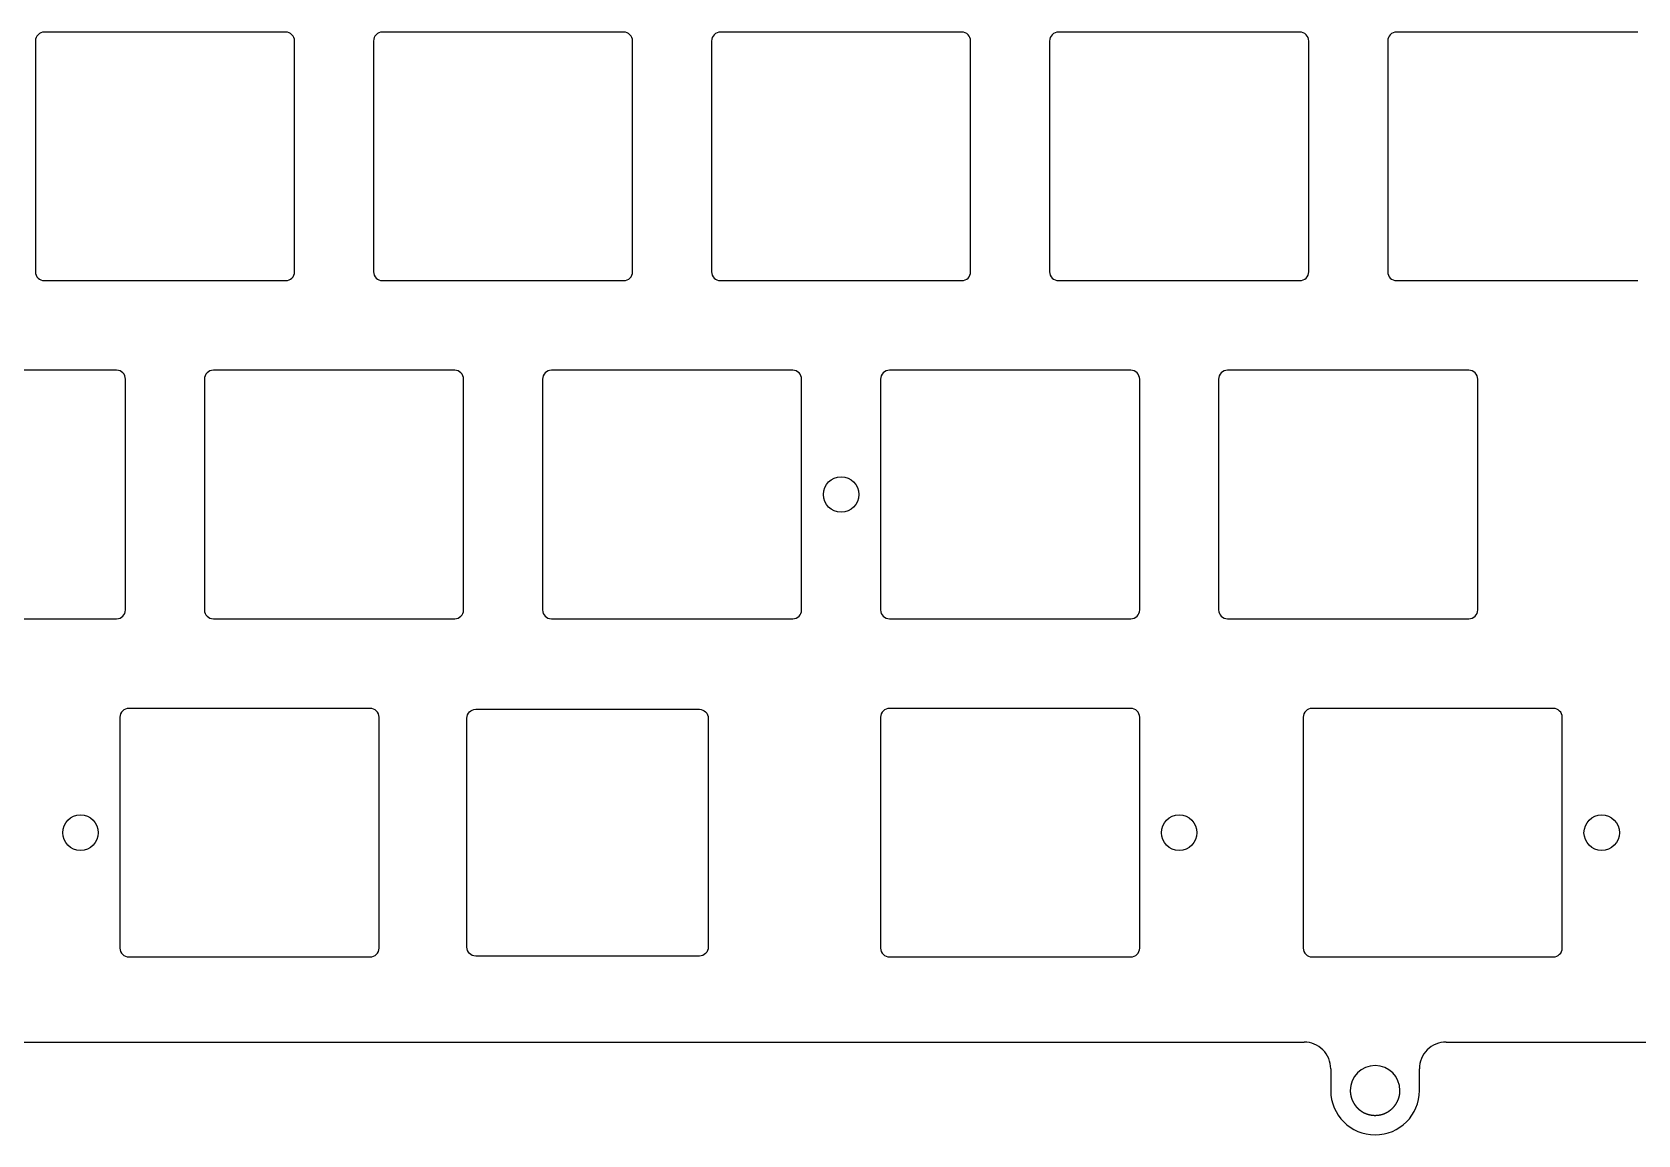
# Model space of a CAD drawing. Header units: millimetres. Extents: x -10 to 277, y -93 to 22.
# Drawn here: x 140.2 to 230.6, y -93.2 to -31.1 of the extents above; entities that cross this region are included whole.
import ezdxf

# ---------------------------------------------------------------- set-up
doc = ezdxf.new("R2010")
doc.units = ezdxf.units.MM
doc.layers.get('0').update_dxf_attribs({"linetype": 'CONTINUOUS'})
doc.layers.add('Edge.Cuts', color=53, linetype='CONTINUOUS', true_color=0xc8a339)

msp = doc.modelspace()

# ---------------------------------------------------------------- linework, layer by layer
for points in [[(145.1, -69.7), (145.1, -82.7, 0.414212391), (145.6, -83.2), (159.2, -83.2, 0.414213562), (159.7, -82.7), (159.7, -69.7, 0.414213562), (159.2, -69.2), (145.6, -69.2, 0.414212391)], [(164.65, -82.65), (164.65, -69.75, -0.414213562), (165.15, -69.25), (177.75, -69.25, -0.414213562), (178.25, -69.75), (178.25, -82.65, -0.414213562), (177.75, -83.15), (165.15, -83.15, -0.414213562)], [(187.9625, -82.7, 0.414212391), (188.4625, -83.2), (202.0625, -83.2, 0.414213562), (202.5625, -82.7), (202.5625, -69.7, 0.414213562), (202.0625, -69.2), (188.4625, -69.2, 0.414212391), (187.9625, -69.7)], [(225.875, -69.2), (212.275, -69.2, 0.414212391), (211.775, -69.7), (211.775, -82.7, 0.414212391), (212.275, -83.2), (225.875, -83.2, 0.414213562), (226.375, -82.7), (226.375, -69.7, 0.414213562)]]:
    msp.add_lwpolyline(points, format="xyb", close=True)
for centre in [(142.875, -76.2), (204.7875, -76.2), (228.6, -76.2)]:
    msp.add_circle(centre, 1)
at = {"layer": 'Edge.Cuts', "linetype": 'CONTINUOUS'}
for p, q in [((140.3375, -31.6), (140.3375, -44.6)), ((154.4375, -31.1), (140.8375, -31.1)), ((154.9375, -44.6), (154.9375, -31.6)), ((159.3875, -31.6), (159.3875, -44.6)), ((173.4875, -31.1), (159.8875, -31.1)), ((173.9875, -44.6), (173.9875, -31.6)), ((178.4375, -31.6), (178.4375, -44.6)), ((192.5375, -31.1), (178.9375, -31.1)), ((193.0375, -44.6), (193.0375, -31.6)), ((197.4875, -31.6), (197.4875, -44.6)), ((211.5875, -31.1), (197.9875, -31.1)), ((212.0875, -44.6), (212.0875, -31.6)), ((216.5375, -31.6), (216.5375, -44.6)), ((230.6375, -31.1), (217.0375, -31.1)), ((140.8375, -45.1), (154.4375, -45.1)), ((159.8875, -45.1), (173.4875, -45.1)), ((178.9375, -45.1), (192.5375, -45.1)), ((197.9875, -45.1), (211.5875, -45.1)), ((217.0375, -45.1), (230.6375, -45.1)), ((144.9125, -50.15), (131.3125, -50.15)), ((145.4125, -63.65), (145.4125, -50.65)), ((149.8625, -50.65), (149.8625, -63.65)), ((163.9625, -50.15), (150.3625, -50.15)), ((164.4625, -63.65), (164.4625, -50.65)), ((168.9125, -50.65), (168.9125, -63.65)), ((183.0125, -50.15), (169.4125, -50.15)), ((183.5125, -63.65), (183.5125, -50.65)), ((187.9625, -50.65), (187.9625, -63.65)), ((202.0625, -50.15), (188.4625, -50.15)), ((202.5625, -63.65), (202.5625, -50.65)), ((207.0125, -50.65), (207.0125, -63.65)), ((221.1125, -50.15), (207.5125, -50.15)), ((221.6125, -63.65), (221.6125, -50.65)), ((131.3125, -64.15), (144.9125, -64.15)), ((150.3625, -64.15), (163.9625, -64.15)), ((169.4125, -64.15), (183.0125, -64.15)), ((188.4625, -64.15), (202.0625, -64.15)), ((207.5125, -64.15), (221.1125, -64.15)), ((54.8705, -88), (211.8295, -88)), ((219.8295, -88), (270.6, -88)), ((213.3295, -89.5), (213.3295, -90.725023)), ((218.3295, -90.725023), (218.3295, -89.5)), ((214.4295, -90.725023), (214.42951, -90.730399)), ((214.42951, -90.730399), (214.42954, -90.735796)), ((214.42954, -90.735796), (214.429591, -90.741159)), ((214.429591, -90.741159), (214.429661, -90.746542)), ((214.429661, -90.746542), (214.429752, -90.751893)), ((214.429752, -90.751893), (214.429863, -90.757263)), ((214.429863, -90.757263), (214.429993, -90.762601)), ((214.429993, -90.762601), (214.430145, -90.76796)), ((214.430145, -90.76796), (214.430315, -90.773287)), ((214.430315, -90.773287), (214.430506, -90.778633)), ((214.430506, -90.778633), (214.430717, -90.78395)), ((214.430717, -90.78395), (214.430948, -90.789285)), ((214.430948, -90.789285), (214.431198, -90.794592)), ((214.431198, -90.794592), (214.43147, -90.799917)), ((214.43147, -90.799917), (214.43176, -90.805214)), ((214.43176, -90.805214), (214.432071, -90.810528)), ((214.432071, -90.810528), (214.432401, -90.815816)), ((214.432401, -90.815816), (214.432752, -90.821121)), ((214.432752, -90.821121), (214.433122, -90.8264)), ((214.433122, -90.8264), (214.433513, -90.831696)), ((214.433513, -90.831696), (214.433922, -90.836967)), ((214.433922, -90.836967), (214.434353, -90.842254)), ((214.434353, -90.842254), (214.434802, -90.847517)), ((214.434802, -90.847517), (214.435273, -90.852796)), ((214.435273, -90.852796), (214.435762, -90.858052)), ((214.435762, -90.858052), (214.436272, -90.863323)), ((214.436272, -90.863323), (214.436801, -90.868571)), ((214.436801, -90.868571), (214.437351, -90.873834)), ((214.437351, -90.873834), (214.437919, -90.879076)), ((214.437919, -90.879076), (214.43851, -90.884332)), ((214.43851, -90.884332), (214.439117, -90.889566)), ((214.439117, -90.889566), (214.439747, -90.894816)), ((214.439747, -90.894816), (214.440395, -90.900044)), ((214.440395, -90.900044), (214.441065, -90.905287)), ((214.441065, -90.905287), (214.441752, -90.910509)), ((214.441752, -90.910509), (214.442462, -90.915746)), ((214.442462, -90.915746), (214.443189, -90.920962)), ((214.443189, -90.920962), (214.443939, -90.926192)), ((214.443939, -90.926192), (214.444706, -90.931403)), ((214.444706, -90.931403), (214.445495, -90.936628)), ((214.445495, -90.936628), (214.446302, -90.941834)), ((214.446302, -90.941834), (214.447131, -90.947053)), ((214.447131, -90.947053), (214.447978, -90.952253)), ((214.447978, -90.952253), (214.448848, -90.957467)), ((214.448848, -90.957467), (214.449734, -90.962663)), ((214.449734, -90.962663), (214.450644, -90.967872)), ((214.450644, -90.967872), (214.45157, -90.973063)), ((214.45157, -90.973063), (214.45252, -90.978267)), ((214.45252, -90.978267), (214.453486, -90.983454)), ((214.453486, -90.983454), (214.454476, -90.988653)), ((214.454476, -90.988653), (214.455483, -90.993836)), ((214.455483, -90.993836), (214.456512, -90.99903)), ((214.456512, -90.99903), (214.457559, -91.004209)), ((214.457559, -91.004209), (214.458629, -91.0094)), ((214.458629, -91.0094), (214.459716, -91.014575)), ((214.459716, -91.014575), (214.460827, -91.019761)), ((214.460827, -91.019761), (214.461954, -91.024933)), ((214.461954, -91.024933), (214.463105, -91.030115)), ((214.463105, -91.030115), (214.464272, -91.035283)), ((214.464272, -91.035283), (214.465463, -91.040462)), ((214.465463, -91.040462), (214.466672, -91.045627)), ((214.466672, -91.045627), (214.467903, -91.050802)), ((214.467903, -91.050802), (214.469152, -91.055964)), ((214.469152, -91.055964), (214.470424, -91.061136)), ((214.470424, -91.061136), (214.471714, -91.066295)), ((214.471714, -91.066295), (214.473026, -91.071464)), ((214.473026, -91.071464), (214.474357, -91.076619)), ((214.474357, -91.076619), (214.47571, -91.081786)), ((214.47571, -91.081786), (214.477081, -91.086939)), ((214.477081, -91.086939), (214.478476, -91.092102)), ((214.478476, -91.092102), (214.479887, -91.097253)), ((214.479887, -91.097253), (214.481323, -91.102413)), ((214.481323, -91.102413), (214.482776, -91.107562)), ((214.482776, -91.107562), (214.484252, -91.11272)), ((214.484252, -91.11272), (214.4855, -91.117023)), ((214.4855, -91.117023), (214.486993, -91.122108)), ((214.486993, -91.122108), (214.488511, -91.127202)), ((214.488511, -91.127202), (214.490043, -91.132277)), ((214.490043, -91.132277), (214.4916, -91.137361)), ((214.4916, -91.137361), (214.493171, -91.142425)), ((214.493171, -91.142425), (214.494766, -91.147498)), ((214.494766, -91.147498), (214.496376, -91.152551)), ((214.496376, -91.152551), (214.498009, -91.157613)), ((214.498009, -91.157613), (214.499657, -91.162654)), ((214.499657, -91.162654), (214.501329, -91.167703)), ((214.501329, -91.167703), (214.503016, -91.172732)), ((214.503016, -91.172732), (214.504726, -91.177769)), ((214.504726, -91.177769), (214.506451, -91.182785)), ((214.506451, -91.182785), (214.508199, -91.187808)), ((214.508199, -91.187808), (214.509961, -91.192811)), ((214.509961, -91.192811), (214.511748, -91.197821)), ((214.511748, -91.197821), (214.513548, -91.20281)), ((214.513548, -91.20281), (214.515372, -91.207805)), ((214.515372, -91.207805), (214.517209, -91.21278)), ((214.517209, -91.21278), (214.519071, -91.217761)), ((214.519071, -91.217761), (214.520946, -91.222722)), ((214.520946, -91.222722), (214.522845, -91.227688)), ((214.522845, -91.227688), (214.524757, -91.232633)), ((214.524757, -91.232633), (214.526693, -91.237584)), ((214.526693, -91.237584), (214.528643, -91.242514)), ((214.528643, -91.242514), (214.530616, -91.247449)), ((214.530616, -91.247449), (214.532603, -91.252363)), ((214.532603, -91.252363), (214.534613, -91.257282)), ((214.534613, -91.257282), (214.536636, -91.262181)), ((214.536636, -91.262181), (214.538683, -91.267083)), ((214.538683, -91.267083), (214.540743, -91.271965)), ((214.540743, -91.271965), (214.542827, -91.276851)), ((214.542827, -91.276851), (214.544923, -91.281717)), ((214.544923, -91.281717), (214.547043, -91.286586)), ((214.547043, -91.286586), (214.549176, -91.291434)), ((214.549176, -91.291434), (214.551333, -91.296286)), ((214.551333, -91.296286), (214.553502, -91.301117)), ((214.553502, -91.301117), (214.555695, -91.305951)), ((214.555695, -91.305951), (214.5579, -91.310765)), ((214.5579, -91.310765), (214.560129, -91.315581)), ((214.560129, -91.315581), (214.562371, -91.320377)), ((214.562371, -91.320377), (214.564635, -91.325176)), ((214.564635, -91.325176), (214.566913, -91.329954)), ((214.566913, -91.329954), (214.569214, -91.334734)), ((214.569214, -91.334734), (214.571527, -91.339494)), ((214.571527, -91.339494), (214.573863, -91.344255)), ((214.573863, -91.344255), (214.576212, -91.348997)), ((214.576212, -91.348997), (214.578584, -91.35374)), ((214.578584, -91.35374), (214.580969, -91.358463)), ((214.580969, -91.358463), (214.583376, -91.363187)), ((214.583376, -91.363187), (214.585796, -91.367891)), ((214.585796, -91.367891), (214.58824, -91.372596)), ((214.58824, -91.372596), (214.590695, -91.377281)), ((214.590695, -91.377281), (214.593173, -91.381968)), ((214.593173, -91.381968), (214.595664, -91.386634)), ((214.595664, -91.386634), (214.598178, -91.3913)), ((214.598178, -91.3913), (214.600704, -91.395947)), ((217.058045, -91.396408), (217.063066, -91.387137)), ((217.063066, -91.387137), (217.068017, -91.377828)), ((217.068017, -91.377828), (217.072898, -91.368482)), ((217.072898, -91.368482), (217.077708, -91.359099)), ((217.077708, -91.359099), (217.082448, -91.349679)), ((217.082448, -91.349679), (217.087117, -91.340222)), ((217.087117, -91.340222), (217.091715, -91.33073)), ((217.091715, -91.33073), (217.096242, -91.321201)), ((217.096242, -91.321201), (217.100697, -91.311638)), ((217.100697, -91.311638), (217.105081, -91.30204)), ((217.105081, -91.30204), (217.109392, -91.292407)), ((217.109392, -91.292407), (217.113632, -91.282741)), ((217.113632, -91.282741), (217.117799, -91.273042)), ((217.117799, -91.273042), (217.121894, -91.26331)), ((217.121894, -91.26331), (217.125915, -91.253546)), ((217.125915, -91.253546), (217.129864, -91.243751)), ((217.129864, -91.243751), (217.133739, -91.233925)), ((217.133739, -91.233925), (217.13754, -91.22407)), ((217.13754, -91.22407), (217.141268, -91.214185)), ((217.141268, -91.214185), (217.144921, -91.204271)), ((217.144921, -91.204271), (217.148499, -91.19433)), ((217.148499, -91.19433), (217.152002, -91.184362)), ((217.152002, -91.184362), (217.15543, -91.174369)), ((217.15543, -91.174369), (217.158783, -91.16435)), ((217.158783, -91.16435), (217.16206, -91.154307)), ((217.16206, -91.154307), (217.16526, -91.144242)), ((217.16526, -91.144242), (217.168384, -91.134155)), ((217.168384, -91.134155), (217.171431, -91.124047)), ((217.171431, -91.124047), (217.1735, -91.117023)), ((217.1735, -91.117023), (217.176451, -91.106762)), ((217.176451, -91.106762), (217.179321, -91.096496)), ((217.179321, -91.096496), (217.182109, -91.086227)), ((217.182109, -91.086227), (217.184816, -91.075954)), ((217.184816, -91.075954), (217.187442, -91.065676)), ((217.187442, -91.065676), (217.189987, -91.055393)), ((217.189987, -91.055393), (217.192451, -91.045105)), ((217.192451, -91.045105), (217.194835, -91.034811)), ((217.194835, -91.034811), (217.197138, -91.024512)), ((217.197138, -91.024512), (217.199361, -91.014206)), ((217.199361, -91.014206), (217.201505, -91.003894)), ((217.201505, -91.003894), (217.203568, -90.993576)), ((217.203568, -90.993576), (217.205552, -90.98325)), ((217.205552, -90.98325), (217.207456, -90.972917)), ((217.207456, -90.972917), (217.20928, -90.962576)), ((217.20928, -90.962576), (217.211026, -90.952227)), ((217.211026, -90.952227), (217.212692, -90.941869)), ((217.212692, -90.941869), (217.214279, -90.931503)), ((217.214279, -90.931503), (217.215787, -90.921127)), ((217.215787, -90.921127), (217.217216, -90.910741)), ((217.217216, -90.910741), (217.218567, -90.900345)), ((217.218567, -90.900345), (217.219838, -90.889938)), ((217.219838, -90.889938), (217.221031, -90.879519)), ((217.221031, -90.879519), (217.222146, -90.869089)), ((217.222146, -90.869089), (217.223181, -90.858647)), ((217.223181, -90.858647), (217.224139, -90.848191)), ((217.224139, -90.848191), (217.225017, -90.837722)), ((217.225017, -90.837722), (217.225817, -90.827239)), ((217.225817, -90.827239), (217.226539, -90.816741)), ((217.226539, -90.816741), (217.227182, -90.806228)), ((217.227182, -90.806228), (217.227747, -90.795698)), ((217.227747, -90.795698), (217.228233, -90.785151)), ((217.228233, -90.785151), (217.22864, -90.774586)), ((217.22864, -90.774586), (217.228969, -90.764002)), ((217.228969, -90.764002), (217.229219, -90.753399)), ((217.229219, -90.753399), (217.22939, -90.742774)), ((217.22939, -90.742774), (217.229482, -90.732127)), ((217.229482, -90.732127), (217.2295, -90.725023)), ((214.600704, -91.395947), (214.603253, -91.400594)), ((214.603253, -91.400594), (214.605813, -91.405221)), ((214.605813, -91.405221), (214.608398, -91.409849)), ((214.608398, -91.409849), (214.610993, -91.414457)), ((214.610993, -91.414457), (214.613612, -91.419064)), ((214.613612, -91.419064), (214.616243, -91.423652)), ((214.616243, -91.423652), (214.618897, -91.42824)), ((214.618897, -91.42824), (214.621563, -91.432808)), ((214.621563, -91.432808), (214.624252, -91.437376)), ((214.624252, -91.437376), (214.626952, -91.441924)), ((214.626952, -91.441924), (214.629676, -91.446471)), ((214.629676, -91.446471), (214.632411, -91.451)), ((214.632411, -91.451), (214.63517, -91.455527)), ((214.63517, -91.455527), (214.63794, -91.460035)), ((214.63794, -91.460035), (214.640733, -91.464541)), ((214.640733, -91.464541), (214.643537, -91.469029)), ((214.643537, -91.469029), (214.646365, -91.473515)), ((214.646365, -91.473515), (214.649204, -91.477983)), ((214.649204, -91.477983), (214.652066, -91.482448)), ((214.652066, -91.482448), (214.65494, -91.486895)), ((214.65494, -91.486895), (214.657836, -91.49134)), ((214.657836, -91.49134), (214.660744, -91.495766)), ((214.660744, -91.495766), (214.663675, -91.50019)), ((214.663675, -91.50019), (214.666618, -91.504596)), ((214.666618, -91.504596), (214.669583, -91.508999)), ((214.669583, -91.508999), (214.67256, -91.513384)), ((214.67256, -91.513384), (214.67556, -91.517766)), ((214.67556, -91.517766), (214.678572, -91.52213)), ((214.678572, -91.52213), (214.681606, -91.526492)), ((214.681606, -91.526492), (214.684651, -91.530835)), ((214.684651, -91.530835), (214.68772, -91.535175)), ((214.68772, -91.535175), (214.6908, -91.539497)), ((214.6908, -91.539497), (214.693902, -91.543816)), ((214.693902, -91.543816), (214.697017, -91.548117)), ((214.697017, -91.548117), (214.700154, -91.552416)), ((214.700154, -91.552416), (214.703302, -91.556695)), ((214.703302, -91.556695), (214.706473, -91.560972)), ((214.706473, -91.560972), (214.7095, -91.565023)), ((214.7095, -91.565023), (214.712627, -91.569176)), ((214.712627, -91.569176), (214.715777, -91.573326)), ((214.715777, -91.573326), (214.718944, -91.577464)), ((214.718944, -91.577464), (214.722133, -91.581599)), ((214.722133, -91.581599), (214.725338, -91.585723)), ((214.725338, -91.585723), (214.728566, -91.589842)), ((214.728566, -91.589842), (214.73181, -91.593949)), ((214.73181, -91.593949), (214.735075, -91.598052)), ((214.735075, -91.598052), (214.738357, -91.602142)), ((214.738357, -91.602142), (214.74166, -91.606228)), ((214.74166, -91.606228), (214.744979, -91.610301)), ((214.744979, -91.610301), (214.74832, -91.614368)), ((214.74832, -91.614368), (214.751675, -91.618423)), ((214.751675, -91.618423), (214.755052, -91.622472)), ((214.755052, -91.622472), (214.758443, -91.626507)), ((214.758443, -91.626507), (214.761856, -91.630536)), ((214.761856, -91.630536), (214.765283, -91.634551)), ((214.765283, -91.634551), (214.768732, -91.63856)), ((214.768732, -91.63856), (214.772194, -91.642554)), ((214.772194, -91.642554), (214.775677, -91.646543)), ((214.775677, -91.646543), (214.779174, -91.650516)), ((214.779174, -91.650516), (214.782692, -91.654482)), ((214.782692, -91.654482), (214.786222, -91.658433)), ((214.786222, -91.658433), (214.789774, -91.662377)), ((214.789774, -91.662377), (214.793338, -91.666305)), ((214.793338, -91.666305), (214.796923, -91.670227)), ((214.796923, -91.670227), (214.80052, -91.674131)), ((214.80052, -91.674131), (214.804138, -91.678029)), ((214.804138, -91.678029), (214.807767, -91.68191)), ((214.807767, -91.68191), (214.811417, -91.685783)), ((214.811417, -91.685783), (214.815078, -91.68964)), ((214.815078, -91.68964), (214.81876, -91.693488)), ((214.81876, -91.693488), (214.822453, -91.697319)), ((214.822453, -91.697319), (214.826166, -91.701142)), ((214.826166, -91.701142), (214.829889, -91.704948)), ((214.829889, -91.704948), (214.833633, -91.708745)), ((214.833633, -91.708745), (214.837387, -91.712524)), ((214.837387, -91.712524), (214.841161, -91.716295)), ((214.841161, -91.716295), (214.844945, -91.720047)), ((214.844945, -91.720047), (214.848748, -91.72379)), ((214.848748, -91.72379), (214.852562, -91.727515)), ((214.852562, -91.727515), (214.856395, -91.731232)), ((214.856395, -91.731232), (214.860237, -91.734929)), ((214.860237, -91.734929), (214.864098, -91.738617)), ((214.864098, -91.738617), (214.867969, -91.742286)), ((214.867969, -91.742286), (214.871859, -91.745945)), ((214.871859, -91.745945), (214.875757, -91.749585)), ((214.875757, -91.749585), (214.879675, -91.753216)), ((214.879675, -91.753216), (214.883601, -91.756827)), ((214.883601, -91.756827), (214.887546, -91.760428)), ((214.887546, -91.760428), (214.891499, -91.76401)), ((214.891499, -91.76401), (214.895471, -91.767581)), ((214.895471, -91.767581), (214.899451, -91.771132)), ((214.899451, -91.771132), (214.903449, -91.774674)), ((214.903449, -91.774674), (214.907455, -91.778194)), ((214.907455, -91.778194), (214.911479, -91.781705)), ((214.911479, -91.781705), (214.915511, -91.785195)), ((214.915511, -91.785195), (214.91956, -91.788675)), ((214.91956, -91.788675), (214.923617, -91.792134)), ((214.923617, -91.792134), (214.927692, -91.795582)), ((214.927692, -91.795582), (214.931773, -91.799009)), ((214.931773, -91.799009), (214.935873, -91.802426)), ((214.935873, -91.802426), (214.939979, -91.805822)), ((214.939979, -91.805822), (214.944103, -91.809206)), ((214.944103, -91.809206), (214.948233, -91.81257)), ((214.948233, -91.81257), (214.95238, -91.815922)), ((214.95238, -91.815922), (214.956534, -91.819253)), ((214.956534, -91.819253), (214.960705, -91.822572)), ((214.960705, -91.822572), (214.964882, -91.82587)), ((214.964882, -91.82587), (214.969076, -91.829157)), ((214.969076, -91.829157), (214.973275, -91.832422)), ((214.973275, -91.832422), (214.977492, -91.835675)), ((214.977492, -91.835675), (214.981714, -91.838907)), ((214.981714, -91.838907), (214.985953, -91.842127)), ((214.985953, -91.842127), (214.990197, -91.845325)), ((214.990197, -91.845325), (214.994458, -91.848511)), ((214.994458, -91.848511), (214.998724, -91.851676)), ((214.998724, -91.851676), (215.003007, -91.854828)), ((215.003007, -91.854828), (215.007293, -91.857958)), ((215.007293, -91.857958), (215.011597, -91.861076)), ((215.011597, -91.861076), (215.015905, -91.864172)), ((215.015905, -91.864172), (215.02023, -91.867255)), ((215.02023, -91.867255), (215.024558, -91.870317)), ((215.024558, -91.870317), (215.028904, -91.873365)), ((215.028904, -91.873365), (215.033252, -91.876392)), ((215.033252, -91.876392), (215.037618, -91.879406)), ((215.037618, -91.879406), (215.041986, -91.882398)), ((215.041986, -91.882398), (215.046372, -91.885376)), ((215.046372, -91.885376), (215.05076, -91.888333)), ((215.05076, -91.888333), (215.055165, -91.891277)), ((215.055165, -91.891277), (215.059572, -91.894198)), ((215.059572, -91.894198), (215.063996, -91.897106)), ((215.063996, -91.897106), (215.068423, -91.899992)), ((215.068423, -91.899992), (215.072866, -91.902864)), ((215.072866, -91.902864), (215.077311, -91.905715)), ((215.077311, -91.905715), (215.081773, -91.908551)), ((215.081773, -91.908551), (215.086237, -91.911366)), ((215.086237, -91.911366), (215.090716, -91.914166)), ((215.090716, -91.914166), (215.095199, -91.916945)), ((215.095199, -91.916945), (215.099696, -91.91971)), ((215.099696, -91.91971), (215.104196, -91.922452)), ((215.104196, -91.922452), (215.108712, -91.92518)), ((215.108712, -91.92518), (215.113229, -91.927887)), ((215.113229, -91.927887), (215.117762, -91.930579)), ((215.117762, -91.930579), (215.122297, -91.933249)), ((215.122297, -91.933249), (215.126847, -91.935905)), ((215.126847, -91.935905), (215.131399, -91.938538)), ((215.131399, -91.938538), (215.135966, -91.941157)), ((215.135966, -91.941157), (215.140535, -91.943754)), ((215.140535, -91.943754), (215.145119, -91.946337)), ((215.145119, -91.946337), (215.149704, -91.948897)), ((215.149704, -91.948897), (215.154305, -91.951443)), ((215.154305, -91.951443), (215.158907, -91.953966)), ((215.158907, -91.953966), (215.163523, -91.956475)), ((215.163523, -91.956475), (215.170676, -91.960317)), ((215.170676, -91.960317), (215.17532, -91.962782)), ((215.17532, -91.962782), (215.179977, -91.965232)), ((215.179977, -91.965232), (215.184646, -91.967665)), ((215.184646, -91.967665), (215.189328, -91.970083)), ((215.189328, -91.970083), (215.19402, -91.972483)), ((215.19402, -91.972483), (215.198726, -91.974868)), ((215.198726, -91.974868), (215.203442, -91.977236)), ((215.203442, -91.977236), (215.208171, -91.979587)), ((215.208171, -91.979587), (215.21291, -91.981921)), ((215.21291, -91.981921), (215.217662, -91.98424)), ((215.217662, -91.98424), (215.222422, -91.98654)), ((215.222422, -91.98654), (215.227196, -91.988824)), ((215.227196, -91.988824), (215.231978, -91.99109)), ((215.231978, -91.99109), (215.236772, -91.99334)), ((215.236772, -91.99334), (215.241575, -91.995572)), ((215.241575, -91.995572), (215.24639, -91.997787)), ((215.24639, -91.997787), (215.251212, -91.999983)), ((215.251212, -91.999983), (215.256047, -92.002163)), ((215.256047, -92.002163), (215.260888, -92.004325)), ((215.260888, -92.004325), (215.265742, -92.00647)), ((215.265742, -92.00647), (215.270602, -92.008595)), ((215.270602, -92.008595), (215.275474, -92.010704)), ((215.275474, -92.010704), (215.280352, -92.012794)), ((215.280352, -92.012794), (215.285241, -92.014867)), ((215.285241, -92.014867), (215.290136, -92.016921)), ((215.290136, -92.016921), (215.295043, -92.018958)), ((215.295043, -92.018958), (215.299954, -92.020975)), ((215.299954, -92.020975), (215.304877, -92.022975)), ((215.304877, -92.022975), (215.309804, -92.024955)), ((215.309804, -92.024955), (215.314743, -92.026918)), ((215.314743, -92.026918), (215.319685, -92.028862)), ((215.319685, -92.028862), (215.324638, -92.030787)), ((215.324638, -92.030787), (215.329595, -92.032693)), ((215.329595, -92.032693), (215.334563, -92.034582)), ((215.334563, -92.034582), (215.339533, -92.03645)), ((215.339533, -92.03645), (215.344514, -92.038301)), ((215.344514, -92.038301), (215.349498, -92.040131)), ((215.349498, -92.040131), (215.354492, -92.041944)), ((215.354492, -92.041944), (215.359488, -92.043737)), ((215.359488, -92.043737), (215.364494, -92.045511)), ((215.364494, -92.045511), (215.369502, -92.047265)), ((215.369502, -92.047265), (215.37452, -92.049001)), ((215.37452, -92.049001), (215.379539, -92.050717)), ((215.379539, -92.050717), (215.384568, -92.052415)), ((215.384568, -92.052415), (215.389598, -92.054091)), ((215.389598, -92.054091), (215.394637, -92.05575)), ((215.394637, -92.05575), (215.399677, -92.057388)), ((215.399677, -92.057388), (215.404726, -92.059008)), ((215.404726, -92.059008), (215.409775, -92.060607)), ((215.409775, -92.060607), (215.414833, -92.062188)), ((215.414833, -92.062188), (215.41989, -92.063747)), ((215.41989, -92.063747), (215.424957, -92.065289)), ((215.424957, -92.065289), (215.430023, -92.066809)), ((215.430023, -92.066809), (215.435097, -92.068311)), ((215.435097, -92.068311), (215.44017, -92.069791)), ((215.44017, -92.069791), (215.445252, -92.071254)), ((215.445252, -92.071254), (215.450332, -92.072695)), ((215.450332, -92.072695), (215.455421, -92.074117)), ((215.455421, -92.074117), (215.460507, -92.075518)), ((215.460507, -92.075518), (215.465602, -92.076901)), ((215.465602, -92.076901), (215.470694, -92.078262)), ((215.470694, -92.078262), (215.475795, -92.079605)), ((215.475795, -92.079605), (215.484884, -92.081946)), ((215.484884, -92.081946), (215.495077, -92.084493)), ((215.495077, -92.084493), (215.505303, -92.086967)), ((215.505303, -92.086967), (215.515561, -92.089365)), ((215.515561, -92.089365), (215.525849, -92.091688)), ((215.525849, -92.091688), (215.536165, -92.093936)), ((215.536165, -92.093936), (215.546509, -92.096108)), ((215.546509, -92.096108), (215.556878, -92.098204)), ((215.556878, -92.098204), (215.562072, -92.099223)), ((215.562072, -92.099223), (215.567272, -92.100222)), ((215.567272, -92.100222), (215.572477, -92.101203)), ((215.572477, -92.101203), (215.577688, -92.102164)), ((215.577688, -92.102164), (215.582904, -92.103106)), ((215.582904, -92.103106), (215.588126, -92.104028)), ((215.588126, -92.104028), (215.593352, -92.104931)), ((215.593352, -92.104931), (215.598583, -92.105814)), ((215.598583, -92.105814), (215.603819, -92.106678)), ((215.603819, -92.106678), (215.609059, -92.107523)), ((215.609059, -92.107523), (215.614303, -92.108348)), ((215.614303, -92.108348), (215.619551, -92.109153)), ((215.619551, -92.109153), (215.624803, -92.109938)), ((215.624803, -92.109938), (215.630059, -92.110704)), ((215.630059, -92.110704), (215.635318, -92.11145)), ((215.635318, -92.11145), (215.64058, -92.112177)), ((215.64058, -92.112177), (215.645845, -92.112883)), ((215.645845, -92.112883), (215.651114, -92.11357)), ((215.651114, -92.11357), (215.656384, -92.114237)), ((215.656384, -92.114237), (215.661658, -92.114884)), ((215.661658, -92.114884), (215.666933, -92.115511)), ((215.666933, -92.115511), (215.672212, -92.116119)), ((215.672212, -92.116119), (215.677491, -92.116706)), ((215.677491, -92.116706), (215.682773, -92.117273)), ((215.682773, -92.117273), (215.688055, -92.117821)), ((215.688055, -92.117821), (215.69334, -92.118349)), ((215.69334, -92.118349), (215.698625, -92.118856)), ((215.698625, -92.118856), (215.703913, -92.119344)), ((215.703913, -92.119344), (215.709199, -92.119811)), ((215.709199, -92.119811), (215.714488, -92.120259)), ((215.714488, -92.120259), (215.719776, -92.120686)), ((215.719776, -92.120686), (215.725066, -92.121093)), ((215.725066, -92.121093), (215.730353, -92.121481)), ((215.730353, -92.121481), (215.735643, -92.121848)), ((215.735643, -92.121848), (215.740931, -92.122195)), ((215.740931, -92.122195), (215.74622, -92.122522)), ((215.74622, -92.122522), (215.751506, -92.122829)), ((215.751506, -92.122829), (215.756794, -92.123116)), ((215.756794, -92.123116), (215.762078, -92.123383)), ((215.762078, -92.123383), (215.767364, -92.123629)), ((215.767364, -92.123629), (215.772646, -92.123856)), ((215.772646, -92.123856), (215.777929, -92.124062)), ((215.777929, -92.124062), (215.783207, -92.124249)), ((215.783207, -92.124249), (215.788486, -92.124415)), ((215.788486, -92.124415), (215.793761, -92.124561)), ((215.793761, -92.124561), (215.799036, -92.124687)), ((215.799036, -92.124687), (215.804306, -92.124793)), ((215.804306, -92.124793), (215.809576, -92.124879)), ((215.809576, -92.124879), (215.814841, -92.124945)), ((215.814841, -92.124945), (215.820106, -92.124991)), ((215.820106, -92.124991), (215.8295, -92.125023)), ((215.8295, -92.125023), (215.840005, -92.124983)), ((215.840005, -92.124983), (215.850522, -92.124863)), ((215.850522, -92.124863), (215.86105, -92.124663)), ((215.86105, -92.124663), (215.871588, -92.124383)), ((215.871588, -92.124383), (215.882135, -92.124022)), ((215.882135, -92.124022), (215.892689, -92.123582)), ((215.892689, -92.123582), (215.903249, -92.123061)), ((215.903249, -92.123061), (215.913813, -92.12246)), ((215.913813, -92.12246), (215.92438, -92.121778)), ((215.92438, -92.121778), (215.934949, -92.121017)), ((215.934949, -92.121017), (215.945518, -92.120175)), ((215.945518, -92.120175), (215.956085, -92.119253)), ((215.956085, -92.119253), (215.966649, -92.118251)), ((215.966649, -92.118251), (215.97721, -92.117169)), ((215.97721, -92.117169), (215.987764, -92.116008)), ((215.987764, -92.116008), (215.998311, -92.114767)), ((215.998311, -92.114767), (216.00885, -92.113446)), ((216.00885, -92.113446), (216.019378, -92.112046)), ((216.019378, -92.112046), (216.029894, -92.110567)), ((216.029894, -92.110567), (216.040397, -92.109009)), ((216.040397, -92.109009), (216.050885, -92.107372)), ((216.050885, -92.107372), (216.061357, -92.105657)), ((216.061357, -92.105657), (216.066587, -92.10477)), ((216.066587, -92.10477), (216.071812, -92.103864)), ((216.071812, -92.103864), (216.077032, -92.102938)), ((216.077032, -92.102938), (216.082247, -92.101993)), ((216.082247, -92.101993), (216.087456, -92.101028)), ((216.087456, -92.101028), (216.092661, -92.100044)), ((216.092661, -92.100044), (216.09786, -92.099041)), ((216.09786, -92.099041), (216.103053, -92.098019)), ((216.103053, -92.098019), (216.10824, -92.096977)), ((216.10824, -92.096977), (216.113421, -92.095916)), ((216.113421, -92.095916), (216.118595, -92.094836)), ((216.118595, -92.094836), (216.123764, -92.093737)), ((216.123764, -92.093737), (216.128925, -92.092619)), ((216.128925, -92.092619), (216.13408, -92.091482)), ((216.13408, -92.091482), (216.139227, -92.090326)), ((216.139227, -92.090326), (216.144367, -92.089151)), ((216.144367, -92.089151), (216.1495, -92.087958)), ((216.1495, -92.087958), (216.154626, -92.086745)), ((216.154626, -92.086745), (216.159742, -92.085514)), ((216.159742, -92.085514), (216.164852, -92.084264)), ((216.164852, -92.084264), (216.174115, -92.081946)), ((216.174115, -92.081946), (216.184296, -92.079319)), ((216.184296, -92.079319), (216.194467, -92.076612)), ((216.194467, -92.076612), (216.204627, -92.073826)), ((216.204627, -92.073826), (216.214775, -92.070959)), ((216.214775, -92.070959), (216.224909, -92.068014)), ((216.224909, -92.068014), (216.235029, -92.06499)), ((216.235029, -92.06499), (216.245133, -92.061887)), ((216.245133, -92.061887), (216.255221, -92.058706)), ((216.255221, -92.058706), (216.26529, -92.055446)), ((216.26529, -92.055446), (216.27534, -92.052109)), ((216.27534, -92.052109), (216.285369, -92.048695)), ((216.285369, -92.048695), (216.295377, -92.045204)), ((216.295377, -92.045204), (216.305361, -92.041636)), ((216.305361, -92.041636), (216.315321, -92.037992)), ((216.315321, -92.037992), (216.325256, -92.034272)), ((216.325256, -92.034272), (216.335163, -92.030477)), ((216.335163, -92.030477), (216.345043, -92.026607)), ((216.345043, -92.026607), (216.354893, -92.022663)), ((216.354893, -92.022663), (216.364711, -92.018646)), ((216.364711, -92.018646), (216.374498, -92.014555)), ((216.374498, -92.014555), (216.384251, -92.010392)), ((216.384251, -92.010392), (216.393969, -92.006156)), ((216.393969, -92.006156), (216.403651, -92.00185)), ((216.403651, -92.00185), (216.413295, -91.997473)), ((216.413295, -91.997473), (216.4229, -91.993025)), ((216.4229, -91.993025), (216.432465, -91.988509)), ((216.432465, -91.988509), (216.441988, -91.983924)), ((216.441988, -91.983924), (216.451467, -91.979271)), ((216.451467, -91.979271), (216.460902, -91.974551)), ((216.460902, -91.974551), (216.470291, -91.969764)), ((216.470291, -91.969764), (216.479632, -91.964912)), ((216.479632, -91.964912), (216.488323, -91.960317)), ((216.488323, -91.960317), (216.49754, -91.955356)), ((216.49754, -91.955356), (216.506724, -91.950322)), ((216.506724, -91.950322), (216.515877, -91.945215)), ((216.515877, -91.945215), (216.524995, -91.940035)), ((216.524995, -91.940035), (216.534081, -91.934782)), ((216.534081, -91.934782), (216.543132, -91.929456)), ((216.543132, -91.929456), (216.552149, -91.924059)), ((216.552149, -91.924059), (216.561131, -91.918589)), ((216.561131, -91.918589), (216.570077, -91.913048)), ((216.570077, -91.913048), (216.578987, -91.907435)), ((216.578987, -91.907435), (216.587861, -91.901751)), ((216.587861, -91.901751), (216.596697, -91.895996)), ((216.596697, -91.895996), (216.605495, -91.89017)), ((216.605495, -91.89017), (216.614255, -91.884274)), ((216.614255, -91.884274), (216.622976, -91.878308)), ((216.622976, -91.878308), (216.631657, -91.872273)), ((216.631657, -91.872273), (216.640297, -91.866169)), ((216.640297, -91.866169), (216.648897, -91.859996)), ((216.648897, -91.859996), (216.657455, -91.853754)), ((216.657455, -91.853754), (216.665971, -91.847445)), ((216.665971, -91.847445), (216.674444, -91.841068)), ((216.674444, -91.841068), (216.682873, -91.834625)), ((216.682873, -91.834625), (216.691257, -91.828115)), ((216.691257, -91.828115), (216.699597, -91.821539)), ((216.699597, -91.821539), (216.70789, -91.814898)), ((216.70789, -91.814898), (216.716136, -91.808192)), ((216.716136, -91.808192), (216.724335, -91.801422)), ((216.724335, -91.801422), (216.732485, -91.794588)), ((216.732485, -91.794588), (216.740587, -91.787692)), ((216.740587, -91.787692), (216.748638, -91.780733)), ((216.748638, -91.780733), (216.756638, -91.773713)), ((216.756638, -91.773713), (216.764586, -91.766633)), ((216.764586, -91.766633), (216.772482, -91.759492)), ((216.772482, -91.759492), (216.780325, -91.752292)), ((216.780325, -91.752292), (216.788112, -91.745034)), ((216.788112, -91.745034), (216.795845, -91.737718)), ((216.795845, -91.737718), (216.803521, -91.730346)), ((216.803521, -91.730346), (216.81114, -91.722918)), ((216.81114, -91.722918), (216.818701, -91.715436)), ((216.818701, -91.715436), (216.826202, -91.7079)), ((216.826202, -91.7079), (216.833644, -91.700311)), ((216.833644, -91.700311), (216.841024, -91.692671)), ((216.841024, -91.692671), (216.848342, -91.68498)), ((216.848342, -91.68498), (216.855597, -91.67724)), ((216.855597, -91.67724), (216.862788, -91.669451)), ((216.862788, -91.669451), (216.869914, -91.661616)), ((216.869914, -91.661616), (216.876973, -91.653735)), ((216.876973, -91.653735), (216.883965, -91.645809)), ((216.883965, -91.645809), (216.890889, -91.637841)), ((216.890889, -91.637841), (216.897743, -91.62983)), ((216.897743, -91.62983), (216.904527, -91.62178)), ((216.904527, -91.62178), (216.911239, -91.61369)), ((216.911239, -91.61369), (216.917879, -91.605563)), ((216.917879, -91.605563), (216.924445, -91.5974)), ((216.924445, -91.5974), (216.930936, -91.589203)), ((216.930936, -91.589203), (216.937352, -91.580973)), ((216.937352, -91.580973), (216.943691, -91.572711)), ((216.943691, -91.572711), (216.9495, -91.565023)), ((216.9495, -91.565023), (216.95583, -91.556516)), ((216.95583, -91.556516), (216.962092, -91.547968)), ((216.962092, -91.547968), (216.968286, -91.539377)), ((216.968286, -91.539377), (216.974411, -91.530746)), ((216.974411, -91.530746), (216.980468, -91.522073)), ((216.980468, -91.522073), (216.986457, -91.513359)), ((216.986457, -91.513359), (216.992377, -91.504603)), ((216.992377, -91.504603), (216.998228, -91.495807)), ((216.998228, -91.495807), (217.004011, -91.486971)), ((217.004011, -91.486971), (217.009725, -91.478093)), ((217.009725, -91.478093), (217.015371, -91.469176)), ((217.015371, -91.469176), (217.020947, -91.460218)), ((217.020947, -91.460218), (217.026455, -91.45122)), ((217.026455, -91.45122), (217.031893, -91.442183)), ((217.031893, -91.442183), (217.037262, -91.433106)), ((217.037262, -91.433106), (217.042562, -91.423989)), ((217.042562, -91.423989), (217.047793, -91.414834)), ((217.047793, -91.414834), (217.052953, -91.40564)), ((217.052953, -91.40564), (217.058045, -91.396408))]:
    msp.add_line(p, q, dxfattribs=at)
at = {"layer": 'Edge.Cuts'}
msp.add_circle((185.7375, -57.15), 1, dxfattribs=at)
for centre, radius, start, end in [((140.837538, -31.599956), 0.500038, -269.99564514, -179.99495835), ((154.437538, -31.599956), 0.499956, -0.00504241, 90.00435486), ((159.887538, -31.599956), 0.500038, -269.99564514, -179.99495835), ((173.487538, -31.599956), 0.499956, -0.00504241, 90.00435486), ((178.937538, -31.599956), 0.500038, -269.99564514, -179.99495835), ((192.537538, -31.599956), 0.499956, -0.00504241, 90.00435486), ((197.987538, -31.599956), 0.500038, -269.99564514, -179.99495835), ((211.587538, -31.599956), 0.499956, -0.00504241, 90.00435486), ((217.037538, -31.599956), 0.500038, -269.99564514, -179.99495835), ((140.837538, -44.599956), 0.500044, -179.99495835, -90.0043541), ((154.437538, -44.599956), 0.499962, -90.0043541, -0.00504241), ((159.887538, -44.599956), 0.500044, -179.99495835, -90.0043541), ((173.487538, -44.599956), 0.499962, -90.0043541, -0.00504241), ((178.937538, -44.599956), 0.500044, -179.99495835, -90.0043541), ((192.537538, -44.599956), 0.499962, -90.0043541, -0.00504241), ((197.987538, -44.599956), 0.500044, -179.99495835, -90.0043541), ((211.587538, -44.599956), 0.499962, -90.0043541, -0.00504241), ((217.037538, -44.599956), 0.500044, -179.99495835, -90.0043541), ((144.912538, -50.649956), 0.499956, -0.00504241, 90.00435486), ((150.362538, -50.649956), 0.500038, -269.99564514, -179.99495835), ((163.962538, -50.649956), 0.499956, -0.00504241, 90.00435486), ((169.412538, -50.649956), 0.500038, -269.99564514, -179.99495835), ((183.012538, -50.649956), 0.499956, -0.00504241, 90.00435486), ((188.462538, -50.649956), 0.500038, -269.99564514, -179.99495835), ((202.062538, -50.649956), 0.499956, -0.00504241, 90.00435486), ((207.512538, -50.649956), 0.500038, -269.99564514, -179.99495835), ((221.112538, -50.649956), 0.499956, -0.00504241, 90.00435486), ((144.912538, -63.649956), 0.499962, -90.0043541, -0.00504241), ((150.362538, -63.649956), 0.500044, -179.99495835, -90.0043541), ((163.962538, -63.649956), 0.499962, -90.0043541, -0.00504241), ((169.412538, -63.649956), 0.500044, -179.99495835, -90.0043541), ((183.012538, -63.649956), 0.499962, -90.0043541, -0.00504241), ((188.462538, -63.649956), 0.500044, -179.99495835, -90.0043541), ((202.062538, -63.649956), 0.499962, -90.0043541, -0.00504241), ((207.512538, -63.649956), 0.500044, -179.99495835, -90.0043541), ((221.112538, -63.649956), 0.499962, -90.0043541, -0.00504241), ((211.829501, -89.499999), 1.499999, -0.0000382, 90.0000382), ((219.829497, -89.499997), 1.499997, -270.00011459, -179.99988541), ((215.8295, -90.725023), 1.4, 0, 180), ((215.8295, -90.725023), 2.5, -180, 0)]:
    msp.add_arc(centre, radius, start, end, dxfattribs=at)

doc.saveas('drawing.dxf')
